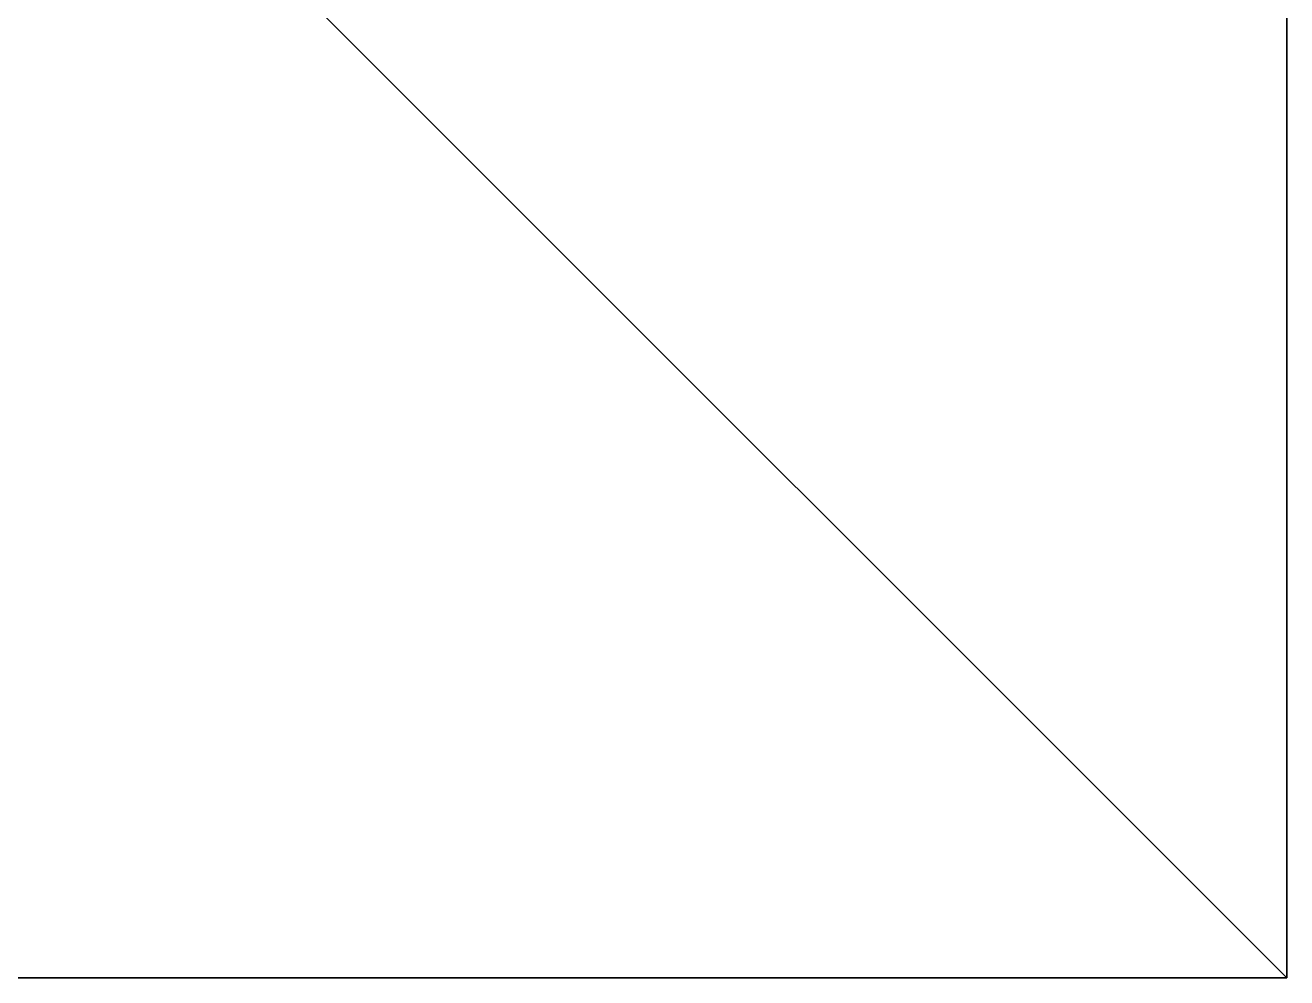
# Model space of a CAD drawing. Header units: millimetres. Extents: x -245 to 49755, y -245 to 41806.
# Drawn here: x 9728 to 9794.2, y 18179.4 to 18229.4 of the extents above; entities that cross this region are included whole.
import ezdxf

# ---------------------------------------------------------------- set-up
doc = ezdxf.new("R2010")
doc.units = ezdxf.units.MM
doc.layers.add('Standard', color=7, linetype='Continuous', lineweight=25)

msp = doc.modelspace()

# ---------------------------------------------------------------- linework, layer by layer
at = {"layer": 'Standard', "color": 117, "linetype": 'Continuous', "lineweight": -3}
for p, q in [((9794.159, 18179.443), (9794.159, 18814.443)), ((9794.159, 18814.443), (9794.159, 18179.443)), ((9729.159, 18244.443), (9794.159, 18179.443)), ((9794.159, 18179.443), (7474.159, 18179.443)), ((7474.159, 18179.443), (9794.159, 18179.443))]:
    msp.add_line(p, q, dxfattribs=at)

doc.saveas('drawing.dxf')
